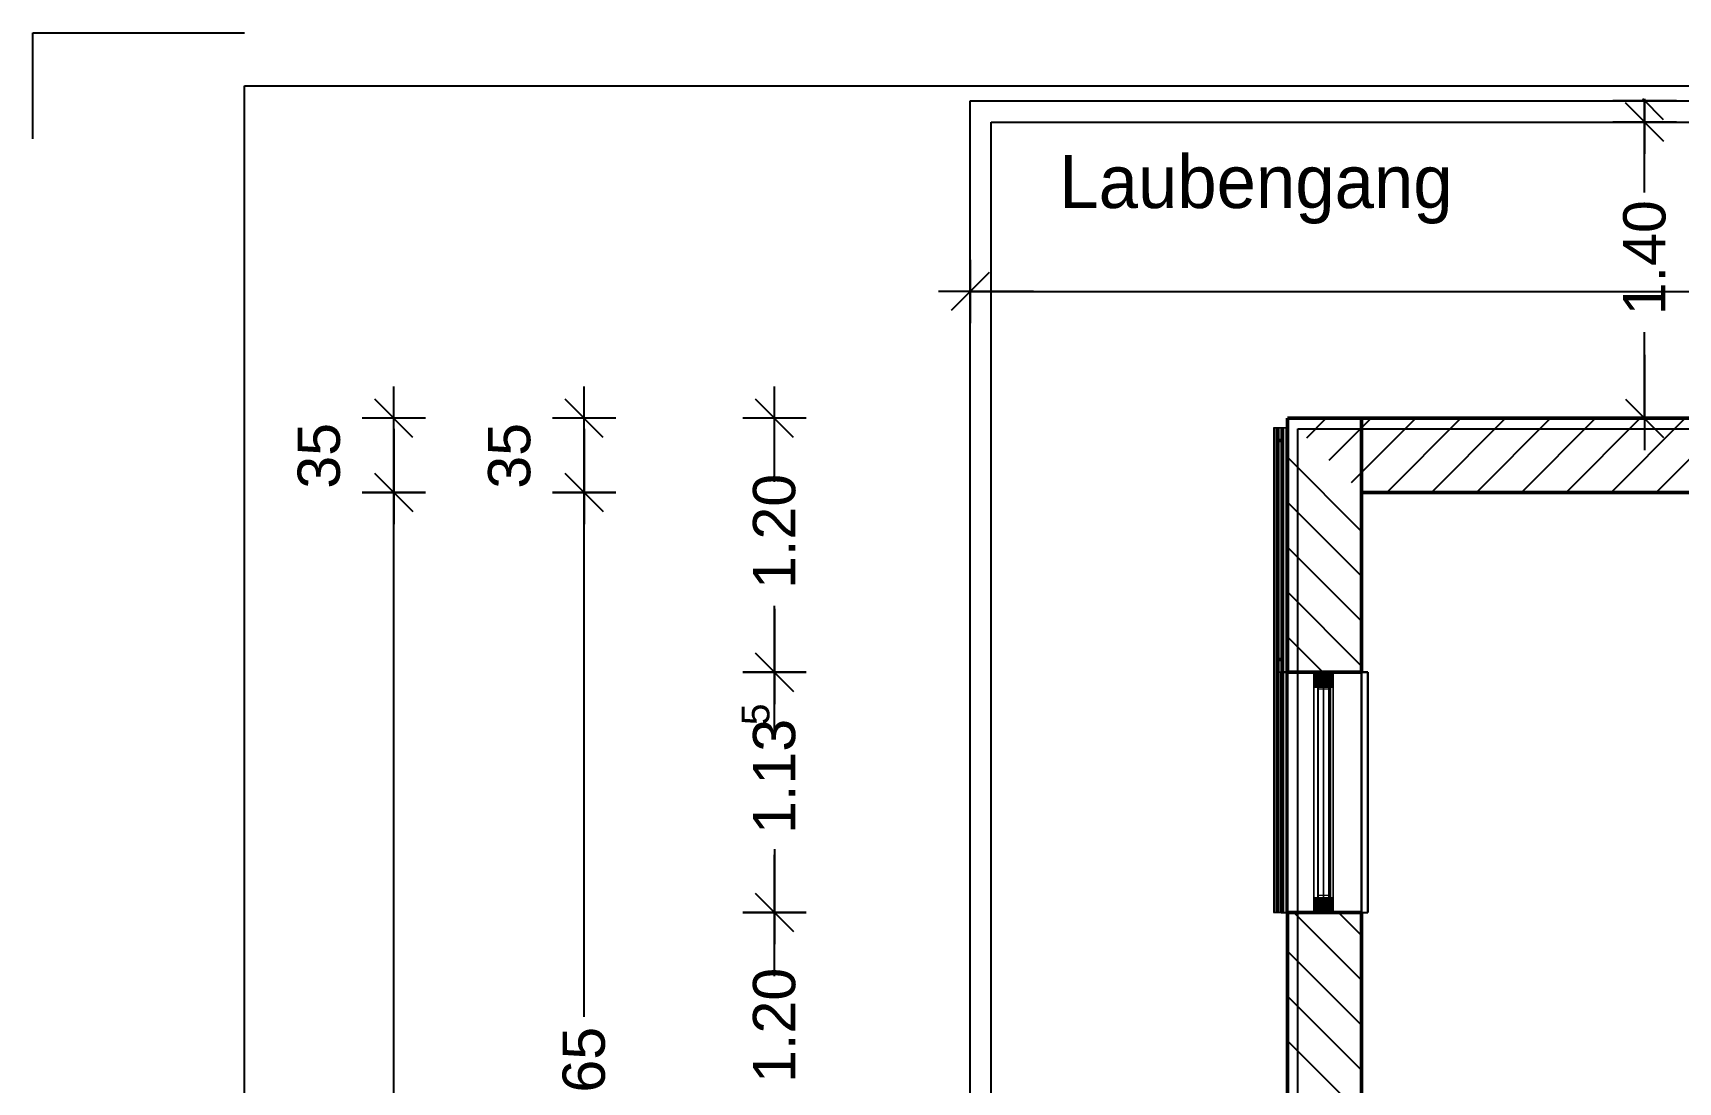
# Model space of a CAD drawing. Extents: x 0 to 756, y -25 to 420.
# Drawn here: x 0 to 155.6, y 320.9 to 420 of the extents above; entities that cross this region are included whole.
import ezdxf
from ezdxf.lldxf.tags import DXFTag

# ---------------------------------------------------------------- set-up
doc = ezdxf.new("R2010")
doc.units = 0
doc.layers.get('0').update_dxf_attribs({"lineweight": 25})
doc.layers.get('DEFPOINTS').update_dxf_attribs({"lineweight": 25})
for name, color, linetype, lineweight in [('A_Aussenwand', 7, 'Continuous', 25), ('A_Fenster', 7, 'Continuous', 25), ('FENSTER', 7, 'Continuous', 13), ('FENSTERBANK', 7, 'Continuous', 13), ('PFOSTEN__ST_TZEN', 7, 'Continuous', 13), ('Standard', 7, 'Continuous', 25), ('VERSCHATTUNG', 7, 'Continuous', 13), ('WAND_HOLZ_TRAGEND', 7, 'Continuous', 13), ('X_Planrahmen', 7, 'Continuous', 25)]:
    doc.layers.add(name, color=color, linetype=linetype, lineweight=lineweight)
doc.layers.add('A_Geschossdecke', color=7, linetype='Continuous', lineweight=25, true_color=0x008080)
doc.styles.get("Standard").update_dxf_attribs({"font": 'arial.ttf'})
tags = doc.linetypes.add('fein_strichliert', pattern=[4, 1, -2, 1]).pattern_tags.tags
tags[8:9] = [DXFTag(74, 4), DXFTag(75, 0), DXFTag(340, '0'), DXFTag(46, 0.0), DXFTag(50, 0.0), DXFTag(44, 0.0), DXFTag(45, 0.0)]
tags[6:7] = [DXFTag(74, 4), DXFTag(75, 0), DXFTag(340, '0'), DXFTag(46, 0.0), DXFTag(50, 0.0), DXFTag(44, 0.0), DXFTag(45, 0.0)]
tags[4:5] = [DXFTag(74, 4), DXFTag(75, 0), DXFTag(340, '0'), DXFTag(46, 0.0), DXFTag(50, 0.0), DXFTag(44, 0.0), DXFTag(45, 0.0)]

# ---------------------------------------------------------------- blocks, each defined once
blk = doc.blocks.new('Blockreferenz-A0T78P2KOY', base_point=(0, -25))
at = {"layer": 'X_Planrahmen', "color": 0, "linetype": 'ByBlock', "lineweight": -2, "ltscale": 0.25}
for p, q in [((0, 420), (20, 420)), ((0, 410), (0, 420)), ((20, 415), (589, 415)), ((20, 5), (20, 415))]:
    blk.add_line(p, q, dxfattribs=at)
blk = doc.blocks.new('Referenz-A0T78P30OY')
at = {"layer": 'DEFPOINTS', "color": 0, "linetype": 'Continuous', "lineweight": -2, "ltscale": 0.25}
for p, q in [((88.61, 413.58), (88.61, 413.58)), ((88.61, 413.58), (88.61, 413.58)), ((90.61, 411.58), (90.61, 411.58)), ((90.61, 411.58), (90.61, 411.58)), ((152.39, 411.58), (152.39, 411.58)), ((88.61, 395.56), (88.61, 395.56)), ((118.61, 383.58), (118.61, 383.58)), ((118.61, 383.58), (118.61, 383.58)), ((118.61, 383.58), (118.61, 383.58)), ((118.61, 383.58), (118.61, 383.58)), ((118.61, 383.58), (118.61, 383.58)), ((118.61, 383.58), (118.61, 383.58)), ((118.61, 383.58), (118.61, 383.58)), ((118.61, 383.58), (118.61, 383.58)), ((125.61, 383.58), (125.61, 383.58)), ((152.39, 383.58), (152.39, 383.58)), ((34.12, 376.58), (34.12, 376.58)), ((52.12, 376.58), (52.12, 376.58)), ((125.61, 376.58), (125.61, 376.58)), ((125.61, 376.58), (125.61, 376.58)), ((125.61, 376.58), (125.61, 376.58)), ((125.61, 376.58), (125.61, 376.58)), ((125.61, 376.58), (125.61, 376.58)), ((125.61, 376.58), (125.61, 376.58)), ((125.61, 376.58), (125.61, 376.58)), ((125.61, 376.58), (125.61, 376.58)), ((70.12, 359.58), (70.12, 359.58)), ((118.61, 359.58), (118.61, 359.58)), ((118.61, 359.58), (118.61, 359.58)), ((70.12, 336.88), (70.12, 336.88)), ((118.61, 336.88), (118.61, 336.88)), ((118.61, 336.88), (118.61, 336.88))]:
    blk.add_line(p, q, dxfattribs=at)
at = {"layer": 'FENSTER', "color": 0, "linetype": 'Continuous', "ltscale": 0.13}
for p, q in [((121.11, 358.18), (121.11, 359.58)), ((121.11, 359.58), (122.95, 359.58)), ((122.95, 359.58), (121.11, 359.58)), ((121.11, 359.58), (121.11, 358.18)), ((122.95, 359.58), (121.11, 359.58)), ((121.11, 359.58), (121.11, 359.58)), ((121.11, 358.18), (121.11, 359.58)), ((122.95, 359.58), (122.95, 358.18)), ((122.95, 358.18), (122.95, 359.58)), ((122.95, 358.18), (122.95, 359.58)), ((122.95, 359.58), (122.95, 359.58)), ((122.95, 358.18), (121.11, 358.18)), ((121.11, 338.28), (121.11, 358.18)), ((121.11, 358.18), (122.95, 358.18)), ((121.11, 358.18), (122.95, 358.18)), ((122.95, 358.18), (121.11, 358.18)), ((121.11, 358.18), (121.11, 358.18)), ((122.95, 358.18), (121.11, 358.18)), ((121.11, 358.18), (121.11, 338.28)), ((122.95, 358.18), (121.11, 358.18)), ((121.11, 358.18), (121.11, 358.18)), ((121.11, 338.28), (121.11, 358.18)), ((122.95, 358.18), (121.11, 358.18)), ((121.11, 358.18), (121.11, 338.28)), ((122.95, 358.18), (121.11, 358.18)), ((121.11, 358.18), (121.11, 358.18)), ((121.11, 338.28), (121.11, 358.18)), ((122.03, 338.28), (122.03, 358.18)), ((122.03, 358.18), (122.03, 358.18)), ((122.03, 358.18), (122.03, 338.28)), ((122.95, 358.18), (122.95, 338.28)), ((122.95, 358.18), (122.95, 358.18)), ((122.95, 338.28), (122.95, 358.18)), ((122.95, 338.28), (122.95, 358.18)), ((122.95, 358.18), (122.95, 358.18)), ((122.95, 338.28), (122.95, 358.18)), ((122.95, 338.28), (122.95, 358.18)), ((122.95, 358.18), (122.95, 358.18)), ((121.11, 336.88), (121.11, 338.28)), ((121.11, 338.28), (122.95, 338.28)), ((122.95, 338.28), (121.11, 338.28)), ((122.95, 338.28), (121.11, 338.28)), ((121.11, 338.28), (121.11, 336.88)), ((122.95, 338.28), (121.11, 338.28)), ((121.11, 338.28), (121.11, 338.28)), ((121.11, 336.88), (121.11, 338.28)), ((121.11, 338.28), (122.95, 338.28)), ((122.95, 338.28), (121.11, 338.28)), ((121.11, 338.28), (121.11, 338.28)), ((121.11, 338.28), (122.95, 338.28)), ((122.95, 338.28), (121.11, 338.28)), ((121.11, 338.28), (121.11, 338.28)), ((122.03, 338.28), (122.03, 338.28)), ((122.95, 338.28), (122.95, 336.88)), ((122.95, 336.88), (122.95, 338.28)), ((122.95, 336.88), (122.95, 338.28)), ((122.95, 338.28), (122.95, 338.28)), ((122.95, 338.28), (122.95, 338.28)), ((122.95, 338.28), (122.95, 338.28)), ((122.95, 336.88), (121.11, 336.88)), ((121.11, 336.88), (122.95, 336.88)), ((122.95, 336.88), (121.11, 336.88)), ((121.11, 336.88), (121.11, 336.88)), ((122.95, 336.88), (122.95, 336.88))]:
    blk.add_line(p, q, dxfattribs=at)
for points in [[(121.11, 358.18), (122.95, 358.18), (121.11, 359.58)], [(122.95, 358.18), (122.95, 359.58), (121.11, 359.58)], [(121.11, 336.88), (122.95, 336.88), (121.11, 338.28)], [(122.95, 336.88), (122.95, 338.28), (121.11, 338.28)]]:
    blk.add_solid(points, dxfattribs=at)
at = {"layer": 'FENSTERBANK', "color": 0, "lineweight": -2}
for p, q in [((121.53, 359.58), (118.01, 359.58)), ((118.01, 359.58), (118.01, 336.88)), ((118.01, 336.88), (118.01, 359.58)), ((118.01, 359.58), (118.61, 359.58)), ((118.01, 359.58), (118.01, 359.58)), ((118.61, 336.88), (118.61, 359.58)), ((118.61, 359.58), (118.61, 359.58)), ((118.61, 359.58), (118.61, 336.88)), ((118.61, 359.58), (121.53, 359.58)), ((121.53, 336.88), (121.53, 359.58)), ((121.53, 336.88), (121.53, 359.58)), ((121.53, 359.58), (121.53, 359.58)), ((126.21, 359.58), (122.53, 359.58)), ((122.53, 359.58), (122.53, 336.88)), ((122.53, 359.58), (122.53, 359.58)), ((122.53, 359.58), (122.53, 336.88)), ((122.53, 359.58), (125.61, 359.58)), ((125.61, 336.88), (125.61, 359.58)), ((125.61, 359.58), (125.61, 359.58)), ((125.61, 359.58), (125.61, 336.88)), ((125.61, 359.58), (126.21, 359.58)), ((126.21, 336.88), (126.21, 359.58)), ((126.21, 359.58), (126.21, 336.88)), ((126.21, 359.58), (126.21, 359.58)), ((118.01, 336.88), (121.53, 336.88)), ((118.01, 336.88), (118.01, 336.88)), ((118.01, 336.88), (118.61, 336.88)), ((118.61, 336.88), (121.53, 336.88)), ((118.61, 336.88), (118.61, 336.88)), ((121.53, 336.88), (121.53, 336.88)), ((122.53, 336.88), (126.21, 336.88)), ((122.53, 336.88), (122.53, 336.88)), ((122.53, 336.88), (125.61, 336.88)), ((125.61, 336.88), (126.21, 336.88)), ((125.61, 336.88), (125.61, 336.88)), ((126.21, 336.88), (126.21, 336.88))]:
    blk.add_line(p, q, dxfattribs=at)
at = {"layer": 'FENSTERBANK', "color": 0, "lineweight": 18}
for p, q in [((118.61, 336.88), (118.61, 359.58)), ((125.61, 336.88), (125.61, 359.58))]:
    blk.add_line(p, q, dxfattribs=at)
at = {"layer": 'Standard', "color": 0, "lineweight": -2}
for p, q in [((88.61, 6), (88.61, 413.58)), ((88.61, 413.58), (428.61, 413.58)), ((155.39, 413.58), (149.39, 413.58)), ((154.19, 409.78), (150.59, 413.38)), ((150.59, 413.38), (154.19, 409.78)), ((154.19, 411.78), (152.21, 413.77)), ((152.39, 405.58), (152.39, 413.77)), ((152.39, 413.77), (152.39, 408.58)), ((152.39, 407.58), (152.39, 413.77)), ((152.39, 413.58), (152.39, 413.58)), ((152.39, 411.58), (152.39, 413.58)), ((90.61, 6), (90.61, 411.58)), ((90.61, 411.58), (426.61, 411.58)), ((155.39, 411.58), (149.39, 411.58)), ((149.39, 411.58), (155.39, 411.58)), ((152.39, 411.58), (152.39, 411.58)), ((152.39, 404.92), (152.39, 411.58)), ((152.39, 411.58), (152.39, 411.58)), ((88.61, 398.56), (88.61, 392.56)), ((90.41, 397.36), (86.81, 393.76)), ((94.61, 395.56), (85.61, 395.56)), ((88.61, 395.56), (88.61, 395.56)), ((88.61, 395.56), (251.06, 395.56)), ((152.39, 383.58), (152.39, 391.72)), ((152.39, 389.58), (152.39, 380.58)), ((34.12, 377.58), (34.12, 386.58)), ((52.12, 377.58), (52.12, 386.58)), ((70.12, 377.58), (70.12, 386.58)), ((35.92, 381.78), (32.32, 385.38)), ((53.92, 381.78), (50.32, 385.38)), ((71.92, 381.78), (68.32, 385.38)), ((150.59, 385.38), (154.19, 381.78)), ((37.12, 383.58), (31.12, 383.58)), ((34.12, 376.58), (34.12, 383.58)), ((55.12, 383.58), (49.12, 383.58)), ((52.12, 376.58), (52.12, 383.58)), ((73.12, 383.58), (67.12, 383.58)), ((70.12, 379.06), (70.12, 383.58)), ((149.39, 383.58), (155.39, 383.58)), ((152.39, 383.58), (152.39, 383.58)), ((34.12, 382.58), (34.12, 373.58)), ((52.12, 382.58), (52.12, 373.58)), ((34.12, 370.58), (34.12, 379.58)), ((52.12, 370.58), (52.12, 379.58)), ((35.92, 374.78), (32.32, 378.38)), ((32.32, 378.38), (35.92, 374.78)), ((53.92, 374.78), (50.32, 378.38)), ((50.32, 378.38), (53.92, 374.78)), ((37.12, 376.58), (31.12, 376.58)), ((31.12, 376.58), (37.12, 376.58)), ((34.12, 214.07), (34.12, 376.58)), ((55.12, 376.58), (49.12, 376.58)), ((49.12, 376.58), (55.12, 376.58)), ((52.12, 327.01), (52.12, 376.58)), ((70.12, 359.58), (70.12, 365.86)), ((70.12, 365.58), (70.12, 356.58)), ((70.12, 353.58), (70.12, 362.58)), ((71.92, 357.78), (68.32, 361.38)), ((68.32, 361.38), (71.92, 357.78)), ((73.12, 359.58), (67.12, 359.58)), ((67.12, 359.58), (73.12, 359.58)), ((70.12, 358.32), (70.12, 359.58)), ((70.12, 342.88), (70.12, 333.88)), ((70.12, 336.88), (70.12, 342.32)), ((70.12, 330.88), (70.12, 339.88)), ((71.92, 335.08), (68.32, 338.68)), ((68.32, 338.68), (71.92, 335.08)), ((73.12, 336.88), (67.12, 336.88)), ((67.12, 336.88), (73.12, 336.88)), ((70.12, 332.38), (70.12, 336.88))]:
    blk.add_line(p, q, dxfattribs=at)
at = {"layer": 'VERSCHATTUNG', "color": 0, "linetype": 'Continuous', "ltscale": 0.13}
for p, q in [((117.29, 382.68), (117.29, 336.88)), ((118.49, 382.68), (117.29, 382.68)), ((117.41, 382.68), (117.29, 382.68)), ((117.29, 382.68), (117.29, 382.68)), ((117.29, 382.68), (117.29, 382.68)), ((117.29, 382.68), (117.29, 382.68)), ((117.29, 382.68), (117.29, 359.78)), ((117.41, 382.68), (118.61, 382.68)), ((117.41, 336.88), (117.41, 382.68)), ((117.41, 382.68), (117.41, 382.68)), ((117.41, 382.68), (117.41, 382.68)), ((117.41, 382.68), (117.41, 359.78)), ((117.57, 382.68), (117.57, 336.88)), ((118.25, 382.68), (117.57, 382.68)), ((117.81, 382.68), (117.57, 382.68)), ((117.57, 382.68), (117.57, 382.68)), ((117.57, 382.68), (117.57, 382.68)), ((117.57, 382.68), (117.57, 382.68)), ((117.57, 360.68), (117.57, 382.68)), ((117.61, 382.68), (117.61, 359.58)), ((118.21, 382.68), (117.61, 382.68)), ((117.61, 382.68), (117.61, 359.58)), ((118.21, 382.68), (117.61, 382.68)), ((117.61, 382.68), (117.61, 382.68)), ((117.61, 382.68), (117.61, 359.58)), ((117.61, 382.68), (118.21, 382.68)), ((117.67, 382.68), (117.67, 336.88)), ((117.81, 382.68), (117.67, 382.68)), ((118.15, 382.68), (117.67, 382.68)), ((117.67, 382.68), (117.67, 382.68)), ((117.67, 382.68), (117.67, 336.88)), ((117.81, 381.58), (117.81, 382.68)), ((117.81, 382.68), (117.81, 382.68)), ((117.81, 382.68), (117.81, 381.58)), ((118.01, 382.68), (118.01, 381.58)), ((118.15, 382.68), (118.01, 382.68)), ((118.25, 382.68), (118.01, 382.68)), ((118.01, 382.68), (118.01, 382.68)), ((118.01, 381.58), (118.01, 382.68)), ((118.15, 336.88), (118.15, 382.68)), ((118.15, 382.68), (118.15, 382.68)), ((118.15, 382.68), (118.15, 336.88)), ((118.21, 359.58), (118.21, 382.68)), ((118.21, 359.58), (118.21, 382.68)), ((118.21, 382.68), (118.21, 359.58)), ((118.21, 382.68), (118.21, 382.68)), ((118.25, 336.88), (118.25, 382.68)), ((118.25, 382.68), (118.25, 382.68)), ((118.25, 382.68), (118.25, 382.68)), ((118.25, 382.68), (118.25, 382.68)), ((118.25, 382.68), (118.25, 360.68)), ((118.61, 382.68), (118.49, 382.68)), ((118.49, 382.68), (118.49, 359.78)), ((118.49, 336.88), (118.49, 382.68)), ((118.49, 382.68), (118.49, 382.68)), ((118.49, 382.68), (118.49, 382.68)), ((118.61, 359.78), (118.61, 382.68)), ((118.61, 382.68), (118.61, 336.88)), ((118.61, 382.68), (118.61, 382.68)), ((118.61, 382.68), (118.61, 382.68)), ((118.61, 382.68), (118.61, 382.68)), ((117.81, 381.48), (117.81, 381.58)), ((117.81, 381.58), (117.91, 381.58)), ((118.01, 381.58), (117.81, 381.58)), ((117.81, 381.58), (117.81, 381.38)), ((117.81, 381.58), (117.81, 381.58)), ((117.81, 381.58), (117.81, 381.58)), ((118.21, 381.48), (117.81, 381.48)), ((117.81, 381.48), (117.81, 360.78)), ((117.81, 381.38), (117.81, 381.48)), ((117.81, 381.48), (117.81, 381.48)), ((117.81, 381.48), (117.81, 360.78)), ((117.81, 381.48), (118.21, 381.48)), ((117.91, 381.38), (117.81, 381.38)), ((117.81, 381.38), (118.01, 381.38)), ((117.81, 360.88), (117.81, 381.38)), ((117.81, 381.38), (117.81, 360.88)), ((117.81, 381.38), (117.81, 381.38)), ((117.81, 381.38), (117.81, 381.38)), ((117.91, 381.58), (118.01, 381.58)), ((118.01, 381.38), (117.91, 381.38)), ((118.01, 381.58), (118.01, 381.48)), ((118.01, 381.38), (118.01, 381.58)), ((118.01, 381.58), (118.01, 381.58)), ((118.01, 381.58), (118.01, 381.58)), ((118.01, 381.48), (118.01, 381.38)), ((118.01, 381.38), (118.01, 360.88)), ((118.01, 360.88), (118.01, 381.38)), ((118.01, 381.38), (118.01, 381.38)), ((118.01, 381.38), (118.01, 381.38)), ((118.21, 360.78), (118.21, 381.48)), ((118.21, 360.78), (118.21, 381.48)), ((118.21, 381.48), (118.21, 381.48)), ((117.29, 359.78), (117.29, 336.88)), ((117.41, 359.78), (117.41, 336.88)), ((117.57, 336.88), (117.57, 360.68)), ((117.61, 359.58), (118.21, 359.58)), ((117.61, 359.58), (118.21, 359.58)), ((117.61, 359.58), (117.61, 359.58)), ((118.21, 359.58), (117.61, 359.58)), ((117.81, 360.78), (117.81, 360.88)), ((117.81, 360.88), (117.91, 360.88)), ((118.01, 360.88), (117.81, 360.88)), ((117.81, 360.88), (117.81, 360.68)), ((117.81, 360.88), (117.81, 360.88)), ((117.81, 360.88), (117.81, 360.88)), ((117.81, 360.78), (118.21, 360.78)), ((117.81, 360.68), (117.81, 360.78)), ((117.81, 360.78), (117.81, 360.78)), ((117.81, 360.78), (118.21, 360.78)), ((117.91, 360.68), (117.81, 360.68)), ((117.81, 360.68), (118.01, 360.68)), ((117.81, 336.88), (117.81, 360.68)), ((117.81, 360.68), (117.81, 336.88)), ((117.81, 360.68), (117.81, 360.68)), ((117.81, 360.68), (117.81, 360.68)), ((117.91, 360.88), (118.01, 360.88)), ((118.01, 360.68), (117.91, 360.68)), ((118.01, 360.88), (118.01, 360.78)), ((118.01, 360.68), (118.01, 360.88)), ((118.01, 360.88), (118.01, 360.88)), ((118.01, 360.88), (118.01, 360.88)), ((118.01, 360.78), (118.01, 360.68)), ((118.01, 360.68), (118.01, 336.88)), ((118.01, 336.88), (118.01, 360.68)), ((118.01, 360.68), (118.01, 360.68)), ((118.01, 360.68), (118.01, 360.68)), ((118.21, 360.78), (118.21, 360.78)), ((118.21, 359.58), (118.21, 359.58)), ((118.25, 360.68), (118.25, 336.88)), ((118.49, 359.78), (118.49, 336.88)), ((118.61, 336.88), (118.61, 359.78)), ((117.29, 336.88), (118.49, 336.88)), ((117.29, 336.88), (117.29, 336.88)), ((117.29, 336.88), (117.29, 336.88)), ((117.29, 336.88), (117.29, 336.88)), ((117.29, 336.88), (117.41, 336.88)), ((118.61, 336.88), (117.41, 336.88)), ((117.41, 336.88), (117.41, 336.88)), ((117.41, 336.88), (117.41, 336.88)), ((117.57, 336.88), (118.25, 336.88)), ((117.57, 336.88), (117.81, 336.88)), ((117.57, 336.88), (117.57, 336.88)), ((117.57, 336.88), (117.57, 336.88)), ((117.57, 336.88), (117.57, 336.88)), ((117.67, 336.88), (117.81, 336.88)), ((117.67, 336.88), (117.67, 336.88)), ((117.67, 336.88), (118.15, 336.88)), ((117.81, 336.88), (117.81, 336.88)), ((118.01, 336.88), (118.15, 336.88)), ((118.01, 336.88), (118.25, 336.88)), ((118.01, 336.88), (118.01, 336.88)), ((118.15, 336.88), (118.15, 336.88)), ((118.25, 336.88), (118.25, 336.88)), ((118.25, 336.88), (118.25, 336.88)), ((118.25, 336.88), (118.25, 336.88)), ((118.49, 336.88), (118.61, 336.88)), ((118.49, 336.88), (118.49, 336.88)), ((118.49, 336.88), (118.49, 336.88)), ((118.61, 336.88), (118.61, 336.88)), ((118.61, 336.88), (118.61, 336.88)), ((118.61, 336.88), (118.61, 336.88))]:
    blk.add_line(p, q, dxfattribs=at)
at = {"layer": 'WAND_HOLZ_TRAGEND', "color": 0, "lineweight": 50}
for p, q in [((118.61, 383.58), (118.61, 359.58)), ((125.61, 383.58), (118.61, 383.58)), ((125.61, 383.58), (118.61, 383.58)), ((118.61, 383.58), (118.61, 383.58)), ((118.61, 383.58), (118.61, 359.58)), ((125.61, 359.58), (125.61, 383.58)), ((125.61, 383.58), (125.61, 383.58)), ((125.61, 359.58), (125.61, 383.58)), ((209.41, 383.58), (125.61, 383.58)), ((125.61, 383.58), (125.61, 376.58)), ((125.61, 376.58), (125.61, 383.58)), ((125.61, 383.58), (209.41, 383.58)), ((125.61, 383.58), (125.61, 383.58)), ((125.61, 376.58), (209.41, 376.58)), ((209.41, 376.58), (125.61, 376.58)), ((125.61, 376.58), (125.61, 376.58)), ((118.61, 359.58), (125.61, 359.58)), ((118.61, 359.58), (125.61, 359.58)), ((118.61, 359.58), (118.61, 359.58)), ((125.61, 359.58), (125.61, 359.58)), ((125.61, 336.88), (118.61, 336.88)), ((118.61, 336.88), (118.61, 312.92)), ((118.61, 336.88), (118.61, 312.92)), ((118.61, 336.88), (118.61, 336.88)), ((125.61, 336.88), (118.61, 336.88)), ((125.61, 312.92), (125.61, 336.88)), ((125.61, 336.88), (125.61, 336.88)), ((125.61, 312.92), (125.61, 336.88))]:
    blk.add_line(p, q, dxfattribs=at)
at = {"layer": 'PFOSTEN__ST_TZEN', "color": 0, "lineweight": -2, "insert": (97.05, 408.45), "char_height": 5, "attachment_point": 1}
blk.add_mtext('{\\fPosterama Text Light;Laubengang}', dxfattribs=at)
at = {"layer": 'Standard', "color": 0, "lineweight": -2, "attachment_point": 1, "rotation": 90}
for s, insert, char_height in [('{\\fArial;1.40}', (150.36, 393.32), 4), ('{\\fArial;35}', (25.03, 376.93), 4), ('{\\fArial;35}', (43.03, 376.93), 4), ('{\\fArial;1.20}', (68.08, 367.46), 4), ('{\\fArial;5}', (67, 354.58), 2.64), ('{\\fArial;1.13}', (68.08, 344.31), 4), ('{\\fArial;1.20}', (68.08, 320.78), 4), ('{\\fArial;5.65}', (50.08, 315.2), 4)]:
    blk.add_mtext(s, dxfattribs=dict(at, insert=insert, char_height=char_height))
blk = doc.blocks.new('Wand-A0T78P34OY', base_point=(118.61, 376.58))
at = {"color": 0, "linetype": 'ByBlock', "lineweight": -2, "ltscale": 0.25}
for p, q in [((118.61, 383.58), (209.41, 383.58)), ((125.61, 376.58), (209.41, 376.58))]:
    blk.add_line(p, q, dxfattribs=at)
at = {"color": 0, "lineweight": -2}
for p, q in [((120.44, 381.74), (122.28, 383.58)), ((122.57, 379.62), (126.53, 383.58)), ((124.69, 377.5), (130.77, 383.58)), ((128.01, 376.58), (135.01, 383.58)), ((132.25, 376.58), (139.25, 383.58)), ((136.5, 376.58), (143.5, 383.58)), ((140.74, 376.58), (147.74, 383.58)), ((144.98, 376.58), (151.98, 383.58)), ((149.22, 376.58), (156.22, 383.58)), ((153.47, 376.58), (160.47, 383.58))]:
    blk.add_line(p, q, dxfattribs=at)
blk = doc.blocks.new('Wand-A0T78P3WOY', base_point=(118.61, 23.52))
at = {"color": 0, "linetype": 'ByBlock', "lineweight": -2, "ltscale": 0.25}
for p, q in [((118.61, 359.58), (118.61, 383.58)), ((125.61, 359.58), (125.61, 376.58)), ((118.61, 312.92), (118.61, 336.88)), ((125.61, 312.92), (125.61, 336.88))]:
    blk.add_line(p, q, dxfattribs=at)
at = {"color": 0, "lineweight": -2}
for p, q in [((125.61, 372.9), (118.61, 379.9)), ((125.61, 368.66), (118.61, 375.66)), ((125.61, 364.42), (118.61, 371.42)), ((125.61, 360.17), (118.61, 367.17)), ((121.96, 359.58), (118.61, 362.93)), ((125.61, 330.48), (119.21, 336.88)), ((125.61, 334.72), (123.45, 336.88)), ((125.61, 326.23), (118.61, 333.23)), ((125.61, 321.99), (118.61, 328.99)), ((125.61, 317.75), (118.61, 324.75))]:
    blk.add_line(p, q, dxfattribs=at)
blk = doc.blocks.new('Fenster-A0T78P46OY', base_point=(118.61, 336.88))
at = {"color": 0, "linetype": 'ByBlock', "lineweight": -2, "ltscale": 0.25}
for p, q in [((118.61, 336.88), (118.61, 359.58)), ((125.61, 359.58), (118.61, 359.58)), ((125.61, 336.88), (125.61, 359.58)), ((125.61, 336.88), (118.61, 336.88))]:
    blk.add_line(p, q, dxfattribs=at)
at = {"color": 0, "linetype": 'ByBlock', "lineweight": 18, "ltscale": 0.18}
for p, q in [((121.51, 336.88), (121.51, 359.58)), ((122.71, 336.88), (122.71, 359.58)), ((122.71, 357.98), (121.51, 357.98)), ((122.71, 338.48), (121.51, 338.48))]:
    blk.add_line(p, q, dxfattribs=at)
at = {"color": 0, "linetype": 'fein_strichliert', "lineweight": 18, "ltscale": 0.18}
blk.add_line((122.71, 359.58), (121.51, 359.58), dxfattribs=at)
blk = doc.blocks.new('Geschossdecke-A0T78P4UOY', base_point=(119.61, 24.52))
at = {"color": 0, "linetype": 'ByBlock', "lineweight": -2, "ltscale": 0.25}
for p, q in [((119.61, 382.58), (397.61, 382.58)), ((119.61, 24.52), (119.61, 382.58))]:
    blk.add_line(p, q, dxfattribs=at)

msp = doc.modelspace()

# ---------------------------------------------------------------- block references
at = {"ltscale": 0.25}
msp.add_blockref('Blockreferenz-A0T78P2KOY', (0, -25), dxfattribs=at)
at = {"color": 8, "lineweight": 25, "ltscale": 0.25, "true_color": 0x808080}
msp.add_blockref('Referenz-A0T78P30OY', (0, 0), dxfattribs=at)
at = {"layer": 'A_Aussenwand', "ltscale": 0.25}
for name, p in [('Wand-A0T78P34OY', (118.61, 376.58)), ('Wand-A0T78P3WOY', (118.61, 23.52))]:
    msp.add_blockref(name, p, dxfattribs=at)
at = {"layer": 'A_Fenster', "ltscale": 0.25}
msp.add_blockref('Fenster-A0T78P46OY', (118.61, 336.88), dxfattribs=at)
at = {"layer": 'A_Geschossdecke', "ltscale": 0.25}
msp.add_blockref('Geschossdecke-A0T78P4UOY', (119.61, 24.52), dxfattribs=at)

doc.saveas('drawing.dxf')
